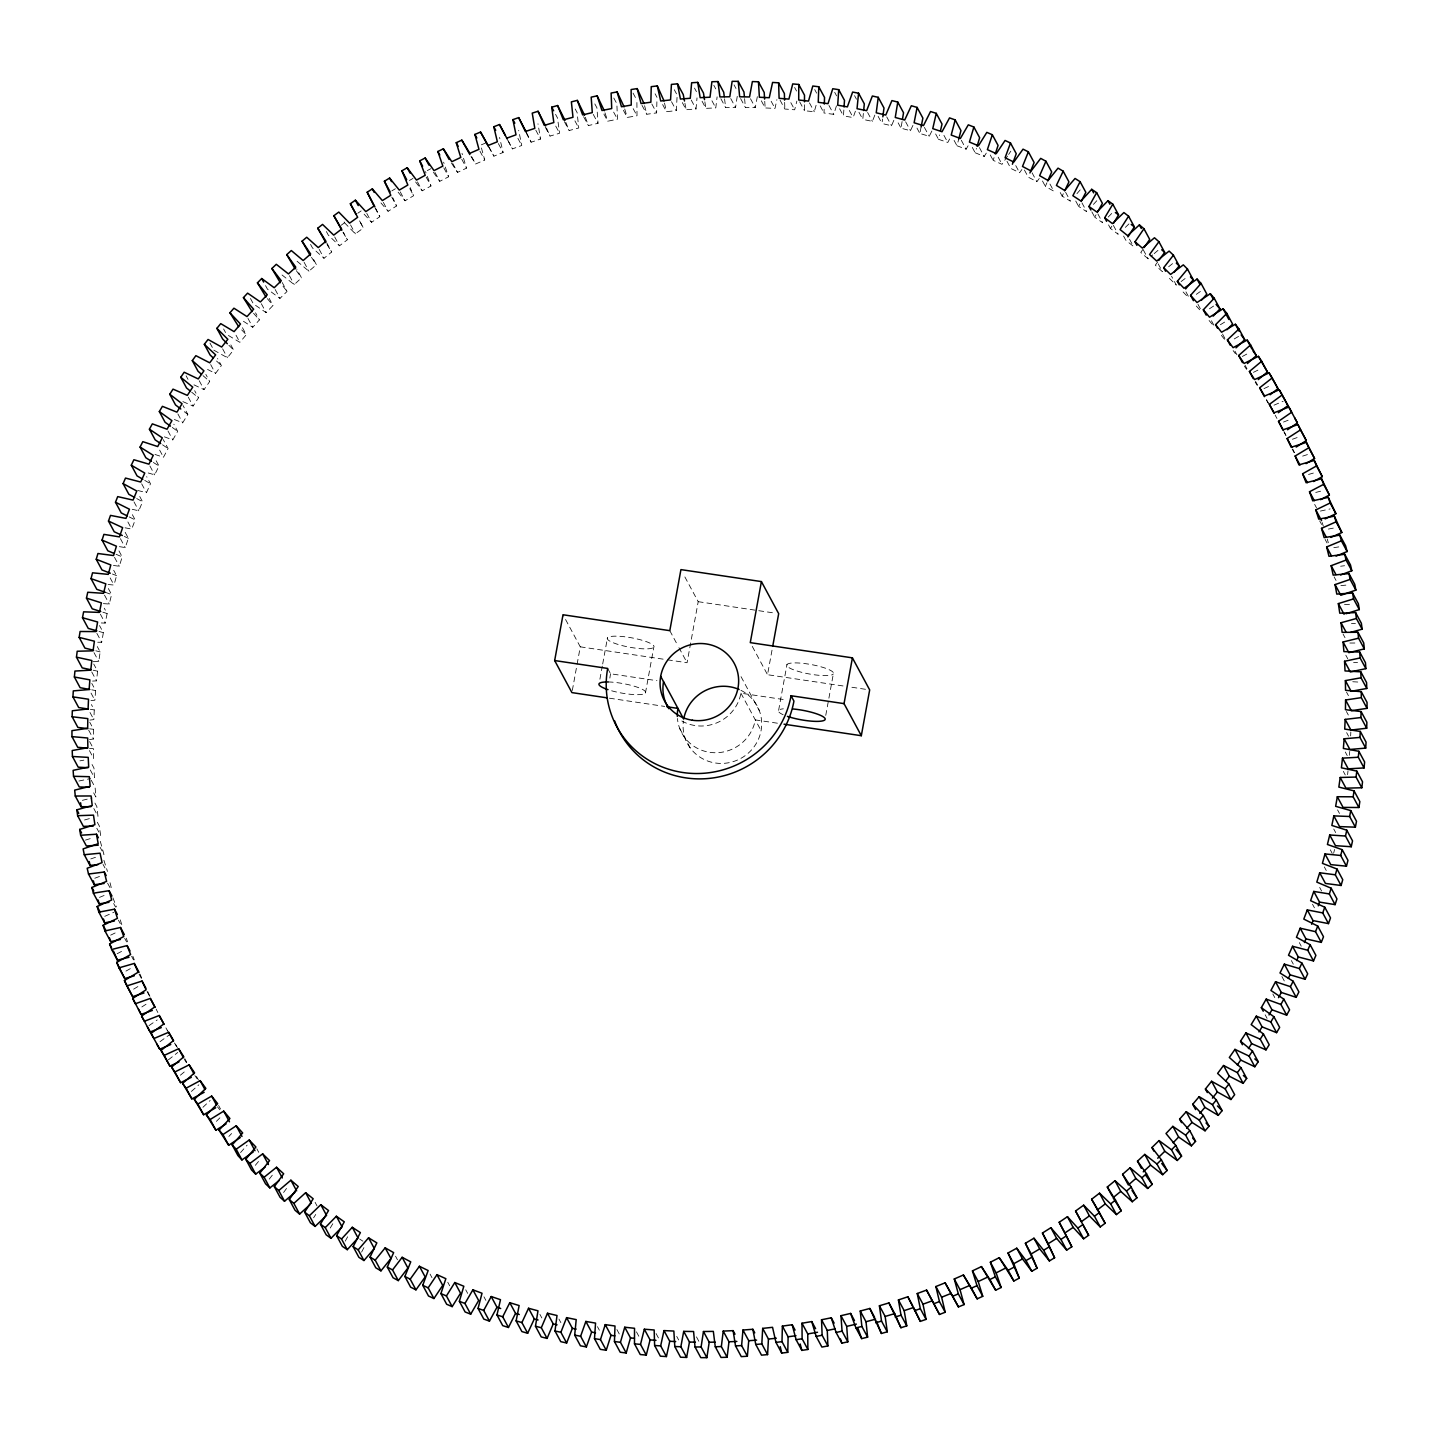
<?xml version="1.0" encoding="UTF-8"?>
<svg xmlns="http://www.w3.org/2000/svg" width="1439" height="1439" viewBox="0 0 1439 1439"><rect width="100%" height="100%" fill="white"/><g stroke="black" fill="none" stroke-linecap="round" stroke-linejoin="round"><path stroke-width="0.75" stroke-dasharray="5 3.75" d="M816.093 105.317L814.258 111.774L804.473 110.713L804.491 104.04M89.488 739.592L93.427 738.998L93.553 729.303L89.722 722.18M642.01 105.353L646.813 114.257L656.634 112.89L656.886 101.791M836.473 105.82L833.757 114.365L824.007 112.997L824.241 106.342M89.902 720.076L93.841 719.608L94.272 709.913L91.394 704.57M1350.645 735.887L1350.825 732.019M662.624 104.561L666.455 111.684L676.312 110.623L677.175 95.082L674.297 89.74M855.396 111.217L853.147 117.566L843.452 115.893L843.902 109.238M90.927 700.559L94.866 700.217L95.622 690.54L91.79 683.417M1349.44 755.277L1349.728 751.41M682.32 102.601L686.169 109.724L696.026 108.968L697.016 97.888M874.84 115.084L872.394 121.362L862.788 119.383L863.436 112.746M92.564 681.079L96.521 680.863L97.582 671.186L93.751 664.063M1347.588 774.632L1348.019 770.764M702.07 101.234L705.901 108.357L715.777 107.907L717.108 96.845M893.835 120.318L891.514 125.751L881.981 123.484L882.557 119.059M92.851 661.688L98.787 661.526L100.154 651.903L97.276 646.561M720.867 98.715L725.67 107.619L735.545 107.475L737.559 94.237M912.938 125.373L910.455 130.733L901.012 128.179L902.091 121.56M97.726 642.244L101.683 642.28L103.356 632.674L99.525 625.551M572.326 690.432L576.697 666.455M577.093 664.26L580.277 646.831L563.009 614.759M599.901 679.226L602.293 666.149M602.689 663.973L607.474 637.801M645.445 693.04L653.792 647.244A23.761 4.803 10.3 0 0 621.846 636.47A23.761 4.803 10.3 0 0 616.252 643.863A23.761 4.803 10.3 0 0 653.792 647.244M667.444 659.799L687.069 662.731L698.203 601.682L683.975 575.276M843.02 685.953L767.527 674.711L772.311 648.539M778.625 710.326L786.989 664.53M825.752 715.399L833.325 673.974A23.761 4.803 10.3 0 0 801.361 663.199A23.761 4.803 10.3 0 0 795.767 670.592A23.761 4.803 10.3 0 0 833.325 673.974M740.617 98.572L745.42 107.475L755.295 107.637L757.328 96.665M931.878 131.021L929.216 136.309L919.863 133.449L921.158 126.866M101.234 622.961L105.173 623.105L107.152 613.554L104.274 608.193M761.321 100.82L765.152 107.943L775.009 108.411L776.898 99.669M949.65 138.989L947.779 142.461L938.516 139.313L939.523 134.942M103.374 603.625L109.292 604.02L111.576 594.523L107.727 587.4M1333.647 853.255L1334.547 849.46M780.046 100.118L784.831 109.022L794.67 109.796L796.846 101.108M968.087 145.771L966.109 149.188L956.971 145.753L958.68 139.259M108.105 584.486L114.005 585.061L116.577 575.636L113.699 570.294M986.291 153.11L984.204 156.473L975.174 152.75L976.451 148.451M113.447 565.473L119.311 566.247L122.189 556.893L118.358 549.77M1007.534 156.096L1002.03 164.334L993.144 160.323L994.565 156.078M119.383 546.64L125.229 547.575L128.395 538.312L124.563 531.189M125.103 527.807L131.722 529.084L135.194 519.911L131.345 512.788M132.226 509.298L138.81 510.791L142.551 501.725L138.72 494.602M1049.966 184.048L1053.816 191.171L1045.362 186.368L1046.944 182.753M137.766 490.447L146.454 492.714L150.501 483.756L146.67 476.633M1065.633 192.286L1070.436 201.19L1062.162 196.118L1063.853 192.556M148.235 472.963L154.675 474.852L159.01 466.02L155.16 458.897M361.621 1252.074L364.337 1246.804M1081.93 202.809L1086.715 211.713L1078.62 206.389L1080.419 202.881M154.962 454.454L163.47 457.242L168.075 448.536L163.273 439.632M345.234 1241.155L348.112 1235.975M1097.849 213.853L1102.634 222.757L1094.719 217.163L1096.644 213.727M164.406 436.844L172.806 439.902L177.681 431.34L173.849 424.217M330.233 1228.025L333.272 1222.934M1113.39 225.383L1118.193 234.287L1110.458 228.459L1112.491 225.06M174.389 419.522L182.681 422.832L187.825 414.414L183.023 405.51M313.612 1217.79L315.735 1214.462M182.879 401.607L193.096 406.068L198.492 397.812L194.661 390.688M1008.631 154.459L1010.826 151.167M1143.016 249.217L1140.785 252.491L1148.106 258.786L1152.657 254.919M193.959 384.843L204.032 389.627L209.68 381.515L205.849 374.392M1007.012 161.33L1010.844 168.453L1019.585 172.734L1021.888 169.514M283.591 1192.481L287.098 1187.679M1157.658 262.006L1155.319 265.208L1162.442 271.737L1157.64 262.833M207.558 369.427L215.472 373.51L221.39 365.578L217.541 358.455M1024.424 170.018L1028.255 177.141L1036.853 181.692L1039.246 178.526M269.237 1179.135L274.094 1172.875M213.817 350.163L227.416 357.735L233.586 349.983L229.736 342.86M255.315 1165.338L259.11 1160.751M228.405 335.467L239.863 342.32L246.249 334.747L242.418 327.624M1076.93 193.671L1080.815 189.157M240.547 1152.585L247.112 1145.138M243.425 321.275L252.76 327.283L259.398 319.908L255.566 312.785M1093.442 204.392L1097.471 200.003M228.873 1136.45L231.589 1133.536M250.476 298.485L253.354 303.827L266.143 312.641L272.996 305.482L269.165 298.359M1108.192 217.055L1113.75 211.371M216.372 1121.377L220.581 1117.15M265.549 285.642L267.474 289.203L279.957 298.413L287.045 291.451L282.242 282.548M1125.352 227.38L1129.651 223.243M202.935 1107.293L210.166 1100.457M282.044 274.993L294.222 284.598L301.506 277.853L296.722 268.949M191.405 1091.428L198.852 1084.808M297.064 261.232L308.917 271.216L316.4 264.704L312.569 257.563M1154.168 253.624L1160.23 248.461M180.397 1075.185L186.512 1070.076M310.572 244.378L312.479 247.94L323.991 258.283L331.69 251.987L326.905 243.083M1168.648 266.755L1173.325 263.013M168.363 1059.841L177.77 1052.467M326.401 231.553L328.308 235.115L339.478 245.817L347.375 239.755L343.525 232.632M1181.113 281.54L1187.481 276.756M341.259 225.204L344.533 222.757L342.626 219.196M160.017 1041.692L169.64 1034.605M344.533 222.757L355.343 233.82L363.419 228.01L359.246 220.239M1196.295 294.365L1201.187 290.912M357.789 213.242L361.135 210.903M149.008 1025.611L157.211 1019.945M364.121 214.159L371.568 222.308L379.806 216.731L375.903 208.835M1209.426 308.809L1214.408 305.518M141.831 1006.958L148.541 1002.623M380.957 202.917L388.134 211.281L396.552 205.975L392.901 197.952M1220.38 324.728L1225.47 321.581M391.894 190.865L395.365 188.743M133.611 989.169L138.72 986.075M398.135 192.178L405.043 200.776L413.605 195.722L410.205 187.574M1234.23 338.938L1239.411 335.935M409.431 180.469L412.975 178.436M125.948 971.109L131.165 968.159M415.637 181.962L422.257 190.793L430.981 185.991L425.494 171.565M1242.361 356.458L1249.394 352.681M427.293 170.593L430.891 168.687M117.135 953.733L124.204 950.028M433.427 172.302L439.758 181.314L448.626 176.781L443.608 162.175M1253.441 372.359L1260.582 368.798M110.641 935.152L117.818 931.663M451.522 163.165L457.548 172.392L466.542 168.129L462.009 153.361M1263.982 388.602L1271.231 385.256M104.741 916.355L113.843 912.272M471.021 156.473L475.607 164.01L484.727 160.017L480.662 145.105L486.31 142.749M1274.001 405.168L1283.174 401.265M99.471 897.396L106.846 894.339M488.469 146.58L493.901 156.167L503.128 152.462L499.549 137.425M1283.48 422.059L1290.909 419.163M94.794 878.24L100.388 876.135M507.625 139.997L512.428 148.901L521.763 145.483L518.67 130.319M1292.402 439.255L1299.903 436.575M90.765 858.939L96.413 856.996M526.35 133.287L531.153 142.209L540.578 139.061L537.988 123.808M1302.655 456.109L1308.339 454.292M85.441 840.106L93.049 837.75M545.273 127.172L550.058 136.075L559.591 133.233L557.469 117.89L555.562 114.329M1308.537 474.456L1316.199 472.244M84.541 819.978L90.297 818.377M564.358 121.613L569.142 130.535L578.748 127.981L577.129 112.566L575.204 109.004M1315.75 492.444L1323.466 490.465M82.365 800.336L92.042 797.979M583.586 116.667L588.389 125.571L598.048 123.304L596.933 107.835L594.055 102.493M1320.426 511.079L1330.14 508.92M78.893 781.035L90.567 778.553M603.912 114.077L607.744 121.2L617.475 119.239L616.863 103.734L613.014 96.611M1328.395 529.066L1336.219 527.573M79.936 760.853L83.858 760.152M623.393 110.299L627.242 117.422L637.009 115.768L636.901 102.457M1333.827 547.683L1339.709 546.748M1340.626 566.229L1344.566 565.725M1340.896 585.619L1348.811 584.846M1344.512 604.65L1352.426 604.11M1351.455 623.645L1355.412 623.501M1349.872 643.035L1357.786 642.999M1353.595 662.408L1357.553 662.516M1352.768 681.744L1360.646 682.194M89.524 748.352L93.445 748.694L93.625 758.389L88.84 749.485M89.632 728.836L93.553 729.303M698.203 601.682L774.326 613.014M580.277 646.831L665.268 659.476M851.906 687.266L867.447 689.587M607.672 668.433L610.55 673.776L656.921 680.683M681.87 720.993A39.608 38.295 -28.3 0 0 740.923 693.202L785.1 699.768M609.47 698.203L664.674 706.423M777.402 723.205L755.313 719.914A39.608 38.295 -28.3 0 1 714.769 752.741A39.608 38.295 -28.3 0 1 677.445 718.475M90.387 709.319L94.272 709.913M91.754 689.821L95.622 690.54M93.193 670.232L97.582 671.186M95.801 650.806L100.154 651.903M99.039 631.451L103.356 632.674M102.889 612.187L107.152 613.554M105.245 592.292L111.576 594.523M112.422 574.017L116.577 575.636M116.037 554.267L122.189 556.893M124.348 536.441L128.395 538.312M129.222 516.925L135.194 519.911M136.687 498.542L142.551 501.725M144.745 480.392L150.501 483.756M153.361 462.477L159.01 466.02M359.66 1239.033L362.898 1241.173M162.553 444.813L168.075 448.536M172.284 427.437L177.681 431.34M184.318 411.716L187.825 414.414M191.657 392.181L198.492 397.812M203.043 375.669L209.68 381.515M216.552 361.027L221.39 365.578M1169.439 278.393L1176.329 285.138L1171.544 276.234M228.891 345.288L233.586 349.983M1183.11 291.991L1188.452 297.567M241.716 329.927L246.249 334.747M1196.331 306.039L1201.493 311.777M253.57 313.288L259.398 319.908M1209.084 320.501L1214.048 326.401M267.384 298.664L272.996 305.482M1221.369 335.359L1224.931 339.892M217.433 1106.771L219.825 1109.793M283.015 286.199L287.045 291.451M1233.151 350.594L1235.417 353.688M296.362 270.694L301.506 277.853M1244.411 366.19L1246.606 369.373M194.895 1075.545L197.071 1078.728M311.49 257.365L316.4 264.704M1255.186 382.162L1257.254 385.4M184.39 1059.428L186.458 1062.666M327.031 244.522L331.69 251.987M1266.392 400.114L1268.371 403.424M174.425 1042.951L176.385 1046.261M342.95 232.129L347.375 239.755M1275.116 415.08L1276.969 418.461M165.917 1027.86L167.787 1031.241L165.809 1027.482M1266.5 399.61L1268.425 403.172M1283.84 431.682L1285.764 435.244M1255.563 381.353L1257.488 384.933M1292.168 449.04L1294.075 452.601M1245.077 365.236L1246.983 368.798M1235.004 351.224L1236.928 354.785M1314.652 504.387L1316.559 507.949M1222.52 334.01L1225.398 339.352M1319.689 520.918L1321.614 524.48M1211.458 320.753L1214.336 326.095M1325.103 539.409L1327.028 542.971M1197.967 304.313L1201.817 311.436M1185.952 291.847L1188.83 297.189M1334.133 576.895L1336.058 580.475M1143.303 249.882L1148.106 258.786M1343.091 634.131L1345.015 637.693M1129.507 239.18L1133.356 246.303L1125.82 240.241L1122.942 234.899M1345.807 655.177L1347.731 658.738M1108.552 224.898L1110.458 228.459M1091.841 211.821L1094.719 217.163M1346.508 692.087L1348.433 695.649M1075.742 201.046L1078.62 206.389M1346.4 711.478L1348.325 715.039M1060.237 192.556L1062.162 196.118M1346.634 732.649L1348.559 736.21M1042.484 181.008L1045.362 186.368M1345.303 752.021L1347.21 755.583M1032.051 172.77L1036.853 181.692M1343.342 771.376L1345.249 774.937M1015.754 165.611L1019.585 172.734M998.198 157.193L1002.03 164.334M990.266 154.98L993.144 160.323M1337.568 809.887L1339.475 813.449M979.401 147.569L984.204 156.473M972.296 147.408L975.174 152.75M1333.755 829.026L1335.68 832.587M961.306 140.267L966.109 149.188M954.093 140.41L956.971 145.753M1330.302 849.819L1332.226 853.381M943.93 135.338L947.779 142.461M935.638 133.971L938.516 139.313M1324.33 866.926L1326.254 870.487M924.414 127.405L929.216 136.309M916.985 128.107L919.863 133.449M1319.689 887.449L1321.596 891.011M905.653 121.829L910.455 130.733M898.134 122.837L901.012 128.179M1312.512 904.25L1314.437 907.811M886.712 116.847L891.514 125.751M878.132 116.361L881.981 123.484M867.609 112.458L872.394 121.362M854.55 95.64L856.475 99.201M858.957 112.26L862.788 119.383M1299.327 942.617L1301.234 946.178M849.298 110.443L853.147 117.566M834.692 92.294L836.599 95.855M839.621 108.77L843.452 115.893M1291.377 960.586L1293.301 964.148M828.954 105.461L833.757 114.365M814.708 89.578L816.633 93.139M820.176 105.874L824.007 112.997M1281.915 976.541L1284.793 981.884M809.455 102.871L814.258 111.774M794.634 87.473L796.558 91.035M799.67 101.809L804.473 110.713M1272.849 994.025L1274.774 997.587M790.82 102.655L794.67 109.796M1265.151 1014.783L1267.075 1018.362M771.16 101.288L775.009 108.411M750.492 98.733L755.295 107.637M734.052 84.901L735.977 88.481M730.742 98.554L735.545 107.475M713.816 85.297L715.723 88.858M711.945 100.784L715.777 107.907M694.515 88.103L696.44 91.664M691.242 100.064L696.026 108.968M671.509 101.719L676.312 110.623M655.087 93.787L656.993 97.348M651.831 103.986L656.634 112.89M633.052 93.103L636.883 100.226M633.178 108.645L637.009 115.768M613.644 112.116L617.475 119.239M593.264 114.401L598.048 123.304M574.916 120.858L578.748 127.981M555.742 126.11L559.591 133.233M535.794 130.158L540.578 139.061M517.914 138.36L521.763 145.483M498.344 143.558L503.128 152.462M489.098 147.264L493.901 156.167M752.291 646.417L767.527 674.711M479.924 151.113L484.727 160.017M471.776 156.887L475.607 164.01M741.049 676.672L759.36 710.758M461.757 159.225L466.542 168.129M740.923 693.202L761.069 730.598M452.763 163.488L457.548 172.392M443.824 167.877L448.626 176.781M434.974 172.41L439.758 181.314M426.178 177.087L430.981 185.991M669.801 630.66L677.913 645.751M678.938 647.64L687.069 662.731M417.454 181.872L422.257 190.793M409.773 188.599L413.605 195.722M400.24 191.873L405.043 200.776M679.64 728.242L690.09 747.758M391.75 197.071L396.552 205.975M383.35 202.377L388.134 211.281M375.021 207.828L379.806 216.731M366.783 213.404L371.568 222.308M359.57 220.869L363.419 228.01M350.558 224.916L355.343 233.82M334.693 236.913L339.478 245.817M319.206 249.379L323.991 258.283M304.115 262.312L308.917 271.216M289.437 275.694L294.222 284.598M275.173 289.509L279.957 298.413M261.34 303.737L266.143 312.641M247.976 318.379L252.76 327.283M236.014 335.197L239.863 342.32M223.621 328.973L225.545 332.553M222.631 348.832L227.416 357.735M209.968 343.04L212.846 348.382M210.688 364.589L215.472 373.51M199.23 380.723L204.032 389.627M186.099 375.795L188.023 379.356M696.458 1336.867L699.336 1342.209M188.293 397.164L193.096 406.068M676.726 1336.399L678.65 1339.961M177.896 413.928L182.681 422.832M656.076 1333.539L658.954 1338.882M168.003 430.998L172.806 439.902M636.452 1331.848L639.33 1337.191M159.639 450.119L163.47 457.242M616.899 1329.564L619.777 1334.906M149.89 465.948L154.675 474.852M597.455 1326.668L599.379 1330.23M141.67 483.81L146.454 492.714M134.007 501.887L138.81 510.791M558.944 1319.077L560.868 1322.639M127.891 521.961L131.722 529.084M539.913 1314.383L541.837 1317.962M120.426 538.672L125.229 547.575M114.526 557.343L119.311 566.247M110.155 577.938L114.005 585.061M483.954 1296.809L485.878 1300.388M104.489 595.116L109.292 604.02M465.732 1289.812L467.657 1293.373M100.388 614.183L105.173 623.105M447.763 1282.239L449.688 1285.8M96.881 633.376L101.683 642.28M430.081 1274.109L431.988 1277.67M94.003 652.622L98.787 661.526M91.736 671.941L96.521 680.863M395.545 1256.211L397.47 1259.773M91.035 693.094L94.866 700.217M90.009 712.485L93.841 719.608M88.624 730.095L93.427 738.998M89.614 741.571L93.445 748.694M92.042 764.505L93.967 768.066L94.452 777.726L89.668 768.822M91.269 780.262L95.1 787.385L95.909 797.026L92.078 789.903M315.105 1202.32L317.012 1205.9M94.938 803.088L96.863 806.649L97.978 816.255L93.175 807.351M97.312 822.263L99.237 825.824L100.658 835.393L96.809 828.27M100.298 841.347L103.95 854.406L100.118 847.283M103.914 860.306L107.457 871.422M256.844 1148.79L258.768 1152.351M103.05 864.407L104.975 867.969M107.565 883.15L110.443 888.493M112.926 897.81L116.433 906.93M113.645 903.512L115.57 907.074M218.602 1105.44L220.509 1109.001M118.394 920.133L120.318 923.694M124.689 938.336L126.614 941.897M131.579 956.323L133.503 959.885M196.495 1076.372L198.42 1079.934M139.043 974.059L141.921 979.401M184.786 1058.618L186.692 1062.18M175.504 1044.102L177.411 1047.664M147.084 991.561L149.962 996.903M508.327 141.094L512.428 148.901M1284.272 432.006L1286.016 435.441M156.114 1009.099L157.858 1012.534M526.35 132.28L531.153 142.209M1292.87 449.22L1294.506 452.709M147.803 991.741L150.25 996.975M546.496 128.017L550.058 136.075M140.051 974.131L141.562 977.675M565.833 122.351L569.142 130.535M132.874 956.269L134.277 959.849M585.331 117.296L588.389 125.571M126.272 938.174L127.567 941.808M604.974 112.818L607.744 121.2M1322.153 522.483L1323.322 526.152M120.264 919.863L122.027 925.385M624.724 108.968L627.242 117.422M1327.28 539.049L1328.323 542.755M644.582 105.713L646.813 114.257M110.03 882.701L111.9 890.183M664.512 103.068L666.455 111.684M684.91 103.212L686.169 109.724M704.858 101.809L705.901 108.357M724.554 98.841L725.67 107.619M744.593 98.661L745.42 107.475M764.739 101.306L765.152 107.943M784.651 102.367L784.831 109.022M608.175 681.96A23.761 4.803 10.3 0 1 639.636 688.076A23.761 4.803 10.3 0 1 639.402 694.623A23.761 4.803 10.3 0 1 607.906 689.641M783.14 714.715A23.761 4.803 10.3 0 1 783.356 708.815M740.941 690.324A39.608 38.295 -28.3 0 1 759.037 737.775A39.608 38.295 -28.3 0 1 712.737 762.508A39.608 38.295 -28.3 0 1 683.381 721.083M609.866 678.075A93.859 90.747 -28.3 0 1 610.55 673.776"/><path stroke-width="1.5" d="M735.005 1334.205L733.099 1330.643L723.223 1331.093L728.979 1341.778L727.109 1357.265L721.029 1357.445L715.273 1346.76L713.33 1331.381L703.455 1331.525L709.211 1342.227L706.855 1357.661L700.793 1357.643L695.037 1346.958L693.58 1331.525L683.705 1331.363L689.461 1342.047L686.619 1357.427L680.557 1357.229L674.801 1346.544L673.848 1331.057L663.991 1330.589L669.747 1341.274L666.419 1356.563L660.375 1356.186L654.619 1345.501L654.169 1329.978L644.33 1329.204L650.086 1339.907L646.273 1355.088L640.247 1354.531L634.491 1343.828L634.527 1328.287L624.742 1327.226L620.443 1342.299L626.199 1352.984L620.209 1352.228L614.453 1341.544L614.993 1326.003L605.243 1324.635L600.477 1339.583L606.233 1350.268L600.261 1349.332L594.505 1338.648L595.548 1323.107L585.853 1321.434L580.619 1336.237L586.375 1346.922L580.439 1345.807L574.683 1335.122L576.212 1319.617L566.606 1317.638L560.886 1332.28L566.642 1342.983L572.362 1328.323L566.606 1317.638M506.672 138.216L516.007 134.798L512.914 119.635L518.688 117.62L525.397 131.507L534.822 128.377L532.232 113.123L538.06 111.271L544.302 125.391L553.835 122.549L551.713 107.188L557.595 105.533L563.386 119.833L572.992 117.279L571.373 101.863L577.309 100.388L582.633 114.886L592.292 112.62L591.177 97.15L597.149 95.855L601.988 110.515L611.719 108.555L611.107 93.049L617.097 91.934L621.486 106.738L631.253 105.083L631.127 89.542L637.153 88.606L641.057 103.572L650.878 102.205L651.237 86.664L657.299 85.926L660.699 101L670.556 99.939L671.419 84.397L677.481 83.84L680.413 99.039L690.27 98.284L691.637 82.76L697.717 82.383L700.145 97.672L710.021 97.222L711.891 81.735L717.971 81.555L719.914 96.935L729.789 96.773L732.145 81.339L738.207 81.357L739.664 96.791L749.539 96.953L752.381 81.573L758.443 81.771L759.396 97.258L769.253 97.726L772.581 82.437L778.625 82.814L779.093 98.338L788.914 99.093L792.727 83.912L798.753 84.469L798.717 100.011L808.502 101.09L812.801 86.016L818.791 86.772L824.547 97.456L824.313 104.112M804.491 101.827L804.509 95.172L798.753 84.469M1345.573 700.002L1351.329 710.686L1367.05 708.348L1361.294 697.645L1345.573 700.002L1345.447 709.697L1361.114 711.568L1366.87 722.252L1366.69 728.224L1350.915 730.077L1345.159 719.392L1360.934 717.539L1366.69 728.224M733.099 1330.643L735.527 1345.933L741.283 1356.617L747.363 1356.24L741.607 1345.555L742.974 1330.032L752.831 1329.276L755.763 1344.476L761.519 1355.16L767.581 1354.603L761.825 1343.918L762.688 1328.377L772.545 1327.316L775.963 1342.389L781.701 1353.074L787.763 1352.336L782.007 1341.652L782.366 1326.11L792.187 1324.743L795.065 1330.086M787.763 1352.336L788.122 1336.795L782.366 1326.11M87.671 728.602L77.886 727.432L72.13 716.748L72.31 710.776L88.085 708.923L88.516 699.228L72.939 696.872L73.299 690.9L89.11 689.533L89.866 679.856L74.378 677.014L74.936 671.06L90.765 670.16L91.826 660.501L76.465 657.173L77.202 651.237L93.049 650.842L94.398 641.2L79.163 637.405L80.098 631.487L95.927 631.595L97.6 621.99L82.491 617.727L83.624 611.827L99.417 612.402L101.396 602.851L86.466 598.12L87.761 592.256L103.536 593.336L105.82 583.838L91.035 578.64L92.546 572.812L108.249 574.377L110.821 564.951L96.251 559.285L97.924 553.511L113.555 555.562L116.433 546.208L102.061 540.093L103.914 534.373L119.473 536.891L122.639 527.627L108.483 521.062L110.515 515.396L125.966 518.4L129.438 509.226L115.498 502.229L117.71 496.617L133.054 500.106L136.795 491.041L123.106 483.612L125.499 478.072L140.698 482.029L144.745 473.071L131.309 465.211L133.881 459.743L148.936 464.167L153.254 455.336L140.087 447.061L142.821 441.665L157.714 446.558L162.319 437.852L149.422 429.182L152.336 423.857L167.05 429.218L171.925 420.638L159.333 411.572L162.409 406.338L176.925 412.148L182.069 403.729L169.784 394.25L173.022 389.124L187.34 395.383L192.736 387.127L180.774 377.27L184.174 372.233L198.276 378.943L203.942 370.83L192.304 360.613L195.866 355.667L209.716 362.808L215.634 354.875L204.338 344.299L208.061 339.478L221.66 347.051L227.83 339.298L216.893 328.344L220.743 323.631L234.107 331.636L240.493 324.063L229.934 312.785L233.927 308.198L247.004 316.598L253.642 309.223L243.443 297.621L247.598 293.142L260.387 301.956L267.24 294.797L257.437 282.853L261.718 278.518L274.201 287.728L281.289 280.767L271.881 268.517L276.288 264.308L288.466 273.914L295.768 267.168L286.757 254.631L291.308 250.548L303.161 260.531L310.644 254.001L302.064 241.194L306.723 237.255L318.253 247.598L325.933 241.302L317.767 228.225L322.552 224.412L333.722 235.133L341.619 229.071L333.866 215.724L338.777 212.073L349.587 223.135L357.663 217.307L350.361 203.726L355.379 200.219L365.812 211.623L374.068 206.047L367.197 192.232L372.323 188.869L382.378 200.597L390.796 195.272L384.393 181.242L389.609 178.058L399.287 190.092L407.849 185.019L401.913 170.791L407.219 167.751L416.501 180.091L425.225 175.288L419.738 160.862L425.153 158.002L434.02 170.629L442.87 166.097L437.852 151.491L443.356 148.793L451.792 161.708L460.786 157.445L456.253 142.677L461.829 140.141L469.851 153.307L478.971 149.332L474.906 134.421L480.554 132.064L488.145 145.483L497.372 141.777L493.793 126.74L499.513 124.545L505.269 135.23M1360.934 717.539L1361.114 711.568M818.791 86.772L818.251 102.313L828.001 103.68L832.767 88.732L838.739 89.668L844.495 100.352L844.045 107.008M1345.159 719.392L1344.728 729.087L1360.305 731.444L1366.061 742.128L1365.701 748.1L1349.89 749.467L1344.134 738.783L1359.945 737.416L1365.701 748.1M767.581 1354.603L768.444 1339.061L762.688 1328.377M1359.945 737.416L1360.305 731.444M838.739 89.668L837.696 105.209L847.391 106.882L852.625 92.078L858.561 93.193L864.317 103.878L863.67 110.533M1344.134 738.783L1343.378 748.46L1358.866 751.302L1364.622 761.986L1364.064 767.94L1348.235 768.84L1342.479 758.137L1358.308 757.256L1364.064 767.94M747.363 1356.24L748.73 1340.716L742.974 1330.032M1358.308 757.256L1358.866 751.302M858.561 93.193L857.032 108.698L866.638 110.677L872.358 96.017L878.24 97.33L883.996 108.015L882.844 116.847M1342.479 758.137L1341.418 767.814L1356.797 771.124L1362.535 781.827L1361.798 787.763L1345.951 788.158L1340.213 777.474L1356.042 777.06L1361.798 787.763M727.109 1357.265L721.353 1346.562L723.223 1331.093M1356.042 777.06L1356.797 771.124M566.642 1342.983L560.76 1341.67L555.004 1330.985L557.019 1315.516L547.486 1313.249L541.316 1327.729L547.072 1338.414L553.242 1323.934L547.486 1313.249M878.24 97.33L876.225 112.8L885.758 115.066L891.928 100.586L897.774 102.079L903.53 112.764L902.451 119.365M1340.213 777.474L1338.846 787.097L1354.081 790.892L1359.837 801.595L1358.902 807.513L1343.073 807.405L1337.317 796.72L1353.146 796.81L1358.902 807.513M706.855 1357.661L701.099 1346.958L703.455 1331.525M1353.146 796.81L1354.081 790.892M547.072 1338.414L541.226 1336.921L535.47 1326.236L537.988 1310.821L528.545 1308.267L521.907 1322.567L527.663 1333.251L534.301 1318.951L528.545 1308.267M897.774 102.079L895.256 117.476L904.699 120.049L911.337 105.749L917.111 107.421L922.867 118.106L921.158 126.866M1337.317 796.72L1335.644 806.326L1350.753 810.589L1356.509 821.273L1355.376 827.173L1339.583 826.598L1333.827 815.895L1349.62 816.489L1355.376 827.173M607.258 697.879L571.931 692.609L554.663 660.555L563.009 614.759L669.801 630.66L680.935 569.61L761.411 581.59L778.679 613.662L772.707 646.363M761.411 581.59L750.277 642.639L852.41 657.857L869.678 689.911L861.313 735.707L784.021 724.195M861.313 735.707L844.045 703.635L852.41 657.857M686.619 1357.427L680.863 1346.742L683.705 1331.363M1349.62 816.489L1350.753 810.589M527.663 1333.251L521.889 1331.579L516.133 1320.894L519.137 1305.551L509.784 1302.691L502.715 1316.793L508.453 1327.477L515.54 1313.375L509.784 1302.691M917.111 107.421L914.107 122.765L923.46 125.625L930.547 111.523L936.267 113.357L942.023 124.06L940.512 130.589M1333.827 815.895L1331.848 825.446L1346.778 830.195L1352.534 840.88L1351.239 846.744L1335.464 845.664L1329.708 834.98L1345.483 836.041L1351.239 846.744M666.419 1356.563L660.663 1345.879L663.991 1330.589M1345.483 836.041L1346.778 830.195M508.453 1327.477L502.733 1325.643L496.977 1314.94L500.484 1299.687L491.221 1296.539L483.702 1310.425L489.458 1321.11L496.977 1307.242L491.221 1296.539M936.267 113.357L932.76 128.629L942.023 131.758L949.542 117.89L955.19 119.905L960.946 130.589L958.68 139.259M1329.708 834.98L1327.424 844.477L1342.209 849.676L1347.965 860.36L1346.454 866.188L1330.751 864.623L1324.995 853.939L1340.698 855.486L1346.454 866.188M646.273 1355.088L640.517 1344.404L644.33 1329.204M1340.698 855.486L1342.209 849.676M489.458 1321.11L483.81 1319.095L478.054 1308.411L482.029 1293.247L472.891 1289.812L464.941 1303.482L470.697 1314.167L478.647 1300.514L472.891 1289.812M955.19 119.905L951.215 135.05L960.353 138.486L968.303 124.833L973.879 127.028L979.635 137.712L977.099 146.31M1324.995 853.939L1322.423 863.364L1337.011 869.03L1342.749 879.715L1341.076 885.489L1325.445 883.438L1319.689 872.754L1335.32 874.804L1341.076 885.489M626.199 1352.984L630.498 1337.91L624.742 1327.226M1335.32 874.804L1337.011 869.03M470.697 1314.167L465.121 1311.972L459.365 1301.288L463.826 1286.25L454.796 1282.527L446.432 1295.945L452.17 1306.63L460.552 1293.211L454.796 1282.527M973.879 127.028L969.418 142.065L978.448 145.789L986.83 132.37L992.334 134.744L998.072 145.429L995.266 153.937M1319.689 872.754L1316.811 882.107L1331.183 888.223L1336.939 898.907L1335.086 904.627L1319.527 902.109L1313.771 891.425L1329.33 893.943L1335.086 904.627M606.233 1350.268L610.999 1335.32L605.243 1324.635M1329.33 893.943L1331.183 888.223M452.17 1306.63L446.666 1304.256L440.928 1293.571L445.856 1278.677L436.97 1274.666L428.174 1287.833L433.93 1298.536L442.726 1285.369L436.97 1274.666M992.334 134.744L987.388 149.638L996.274 153.631L1005.07 140.464L1010.502 143.019L1016.258 153.703L1012.39 164.244M1313.771 891.425L1310.605 900.688L1324.779 907.236L1330.517 917.938L1328.485 923.604L1313.034 920.6L1307.278 909.916L1322.729 912.92L1328.485 923.604M1318.268 905.815L1319.527 902.109M586.375 1346.922L591.609 1332.118L585.853 1321.434M1322.729 912.92L1324.779 907.236M433.93 1298.536L428.498 1295.981L422.742 1285.297L428.156 1270.547L419.415 1266.266L410.205 1279.163L415.961 1289.848L425.171 1276.951L419.415 1266.266M1010.502 143.019L1005.088 157.768L1013.829 162.049L1023.039 149.152L1028.381 151.85L1034.119 162.535L1029.928 172.968M1307.278 909.916L1303.806 919.089L1317.746 926.068L1323.502 936.771L1321.29 942.383L1305.946 938.894L1300.19 928.209L1296.449 937.275L1310.138 944.704L1315.894 955.388L1313.501 960.928L1298.302 956.971L1292.546 946.286L1288.499 955.244L1301.935 963.105L1307.691 973.789L1305.119 979.257L1290.064 974.833L1284.325 964.148L1279.991 972.98L1293.157 981.254L1298.913 991.939L1296.179 997.335L1281.286 992.442L1275.53 981.758L1270.925 990.464L1283.822 999.134L1289.578 1009.818L1286.664 1015.143L1271.95 1009.782L1266.194 999.098L1261.319 1007.66L1263.244 1011.221M1311.649 924.27L1313.034 920.6M1321.29 942.383L1315.534 931.681L1317.746 926.068M415.961 1289.848L410.619 1287.15L404.881 1276.465L410.745 1261.859L402.147 1257.308L392.541 1269.935L398.297 1280.62L407.903 1268.011L402.147 1257.308M1028.381 151.85L1022.499 166.456L1031.097 170.989L1040.703 158.38L1045.937 161.258L1051.693 171.943L1047.736 180.954M1304.454 942.527L1305.946 938.894M1313.501 960.928L1307.745 950.244L1310.138 944.704M398.297 1280.62L393.063 1277.742L387.307 1267.057L393.638 1252.632L385.184 1247.829L375.201 1260.15L380.957 1270.853L390.94 1258.513L385.184 1247.829M1045.937 161.258L1039.624 175.666L1048.06 180.487L1058.043 168.147L1063.187 171.187L1068.943 181.89L1064.698 190.775M1296.683 960.568L1298.302 956.971M1305.119 979.257L1299.363 968.573L1301.935 963.105M380.957 1270.853L375.813 1267.813L370.057 1257.11L376.838 1242.882L368.564 1237.81L358.185 1249.843L363.941 1260.528L374.32 1248.512L368.564 1237.81M1063.187 171.187L1056.406 185.415L1064.68 190.488L1075.059 178.472L1080.095 181.674L1085.851 192.358L1081.337 201.118M1288.337 978.376L1290.064 974.833M1296.179 997.335L1290.423 986.65L1293.157 981.254M363.941 1260.528L358.905 1257.326L353.149 1246.642L360.38 1232.611L352.285 1227.287L341.529 1238.997L347.285 1249.682L358.041 1237.972L352.285 1227.287M1080.095 181.674L1072.864 195.704L1080.959 201.028L1091.715 189.318L1096.644 192.664L1102.4 203.367L1097.597 212.001M1278.534 997.659L1281.286 992.442M1286.664 1015.143L1280.908 1004.458L1283.822 999.134M347.285 1249.682L342.356 1246.336L336.6 1235.633L344.281 1221.837L336.366 1216.243L325.25 1227.629L331.006 1238.313L342.104 1226.927L336.366 1216.243M1090.888 210.04L1088.963 206.479L1096.644 192.664M1269.018 1014.927L1271.95 1009.782M1273.911 1016.743L1279.667 1027.428L1276.591 1032.662L1270.835 1021.978L1273.911 1016.743L1261.319 1007.66M331.006 1238.313L326.185 1234.806L320.429 1224.121L328.542 1210.541L320.807 1204.713L309.349 1215.757L315.105 1226.442L326.563 1215.397L320.807 1204.713M1106.627 221.336L1104.702 217.775L1112.815 204.194L1107.994 200.687L1096.896 212.073L1088.963 206.479M1113.498 223.369L1118.571 214.879L1112.815 204.194M1270.835 1021.978L1256.319 1016.168L1251.175 1024.586L1263.46 1034.047L1269.216 1044.75L1265.978 1049.876L1251.66 1043.617L1245.904 1032.932L1240.508 1041.188L1242.415 1044.75M1258.981 1031.907L1262.075 1026.852L1256.319 1016.168M1265.978 1049.876L1260.222 1039.192L1263.46 1034.047M315.105 1226.442L310.41 1222.79L304.654 1212.106L313.18 1198.759L305.644 1192.697L293.862 1203.4L299.6 1214.084L309.925 1204.731M1104.702 217.775L1112.437 223.603L1123.895 212.558L1128.59 216.21L1120.064 229.538L1127.6 235.618L1139.4 224.916L1143.951 228.729L1149.707 239.414L1144.131 247.58M1127.942 236.895L1134.346 226.894L1128.59 216.21M1248.422 1048.581L1251.66 1043.617M1252.47 1051.046L1258.226 1061.73L1254.826 1066.767L1249.07 1056.082L1252.47 1051.046L1240.508 1041.188M299.6 1214.084L295.049 1210.271L289.293 1199.586L298.215 1186.509L290.894 1180.214L278.77 1190.539L284.526 1201.241L295.139 1192.194M1136.936 245.367L1135.029 241.806L1143.951 228.729M1249.07 1056.082L1234.968 1049.373L1229.32 1057.485L1240.94 1067.702L1246.696 1078.387L1243.134 1083.333L1229.284 1076.192L1223.528 1065.49L1217.61 1073.422L1228.906 1084.017L1234.662 1094.701L1230.939 1099.522L1217.34 1091.949L1211.584 1081.265L1205.414 1089.017L1207.339 1092.579M1237.324 1064.932L1240.724 1060.057L1234.968 1049.373M1243.134 1083.333L1237.378 1072.631L1240.94 1067.702M284.526 1201.241L280.083 1197.284L274.327 1186.599L283.681 1173.792L276.558 1167.263L264.128 1177.228L269.884 1187.912L279.22 1180.448M1135.029 241.806L1142.35 248.102L1154.474 237.759L1158.917 241.716L1149.563 254.523L1156.686 261.053L1169.116 251.088L1173.433 255.171L1179.189 265.855L1174.314 272.115M1158.827 260.405L1164.673 252.401L1158.917 241.716M1225.74 1080.941L1229.284 1076.192M1230.939 1099.522L1225.183 1088.837L1228.906 1084.017M269.884 1187.912L265.567 1183.829L259.811 1173.145L269.561 1160.607L262.671 1153.862L249.936 1163.449L255.674 1174.134L265.244 1166.957M1165.608 271.252L1163.683 267.69L1173.433 255.171M1212.411 1098.155L1217.34 1091.949M1216.351 1099.972L1222.107 1110.656L1218.257 1115.369L1212.501 1104.666L1216.351 1099.972L1205.414 1089.017M255.674 1174.134L251.519 1169.925L245.763 1159.222L255.89 1147.009L249.217 1140.03L236.194 1149.221L232.165 1144.886L242.669 1132.961L236.23 1125.784L222.919 1134.58L219.034 1130.101L229.916 1118.499L223.711 1111.124L210.148 1119.524L206.407 1114.919L217.631 1103.641L211.677 1096.086L197.863 1104.055L194.283 1099.342L205.849 1088.406L200.147 1080.653L186.099 1088.208L182.663 1083.387L194.589 1072.81L189.139 1064.86L174.856 1071.983L171.583 1067.054L183.814 1056.838L178.634 1048.725L164.154 1055.417L161.042 1050.38L173.579 1040.541L168.669 1032.267L153.991 1038.508L151.041 1033.382L163.884 1023.92L159.243 1015.484L144.386 1021.276L141.598 1016.06L154.728 1006.994L150.358 998.414L135.338 1003.756L132.73 998.432L146.13 989.78L142.047 981.056L126.866 985.931L124.438 980.535L138.09 972.278L134.295 963.446L118.969 967.853L116.721 962.367L130.625 954.543L127.118 945.585L111.684 949.506L109.616 943.966L123.736 936.555L120.516 927.489L104.975 930.943L103.086 925.331L117.44 918.352L114.508 909.178L98.877 912.164L97.168 906.498L111.72 899.951L109.094 890.687L93.391 893.187L91.862 887.467L106.612 881.37L104.274 872.016L88.516 874.031L87.185 868.257L102.097 862.627L100.064 853.183L84.271 854.73L83.12 848.902L98.194 843.722L96.467 834.224L80.638 835.268L79.685 829.422L94.902 824.691L93.481 815.14L77.634 815.697L76.861 809.815L92.222 805.57L91.107 795.965L75.278 796.037L74.684 790.119L90.153 786.342L89.344 776.7L73.533 776.287L73.137 770.351L88.696 767.041L88.211 757.382L72.436 756.482L72.22 750.528L87.869 747.704L87.689 738.009L71.968 736.624L71.95 730.652L87.671 728.314L87.797 718.619L72.13 716.748M1179.278 284.868L1177.354 281.307L1187.481 269.075L1183.326 264.866L1170.573 274.453L1163.683 267.69M1185.646 288.933L1193.237 279.778L1187.481 269.075M1195.629 1109.595L1192.751 1104.253L1199.137 1096.68L1212.501 1104.666M1199.784 1113.426L1204.893 1107.364L1199.137 1096.68M1203.31 1115.531L1209.066 1126.215L1205.073 1130.802L1199.317 1120.118L1203.31 1115.531L1192.751 1104.253M1193.453 300.697L1190.575 295.355L1201.079 283.429L1197.05 279.076L1184.027 288.286L1177.354 281.307M1201.583 300.085L1206.835 294.114L1201.079 283.429M1181.527 1122.654L1179.602 1119.092L1186.24 1111.717L1199.317 1120.118M1186.689 1128.302L1191.996 1122.402L1186.24 1111.717M1189.801 1130.694L1195.557 1141.379L1191.402 1145.858L1185.646 1135.173L1189.801 1130.694L1179.602 1119.092M1206.206 315.159L1203.328 309.799L1214.21 298.215L1210.325 293.736L1197.014 302.532L1190.575 295.355M1213.167 316.148L1219.966 308.899L1214.21 298.215M1185.646 1135.173L1172.857 1126.359L1166.004 1133.518L1175.807 1145.462L1181.563 1156.147L1177.282 1160.482L1164.799 1151.272L1159.043 1140.587L1151.955 1147.549L1153.88 1151.11M1173.127 1142.782L1178.613 1137.044L1172.857 1126.359M1177.282 1160.482L1171.526 1149.797L1175.807 1145.462M1217.52 328.218L1215.613 324.656L1226.837 313.396L1223.096 308.791L1209.533 317.192L1203.328 309.799M1226.981 329.711L1232.593 324.081L1226.837 313.396M1157.711 1158.233L1164.799 1151.272M1161.363 1159.78L1167.119 1170.483L1162.712 1174.692L1156.956 1164.007L1161.363 1159.78L1151.955 1147.549M1230.273 345.252L1227.395 339.892L1238.961 328.973L1235.381 324.261L1221.567 332.229L1215.613 324.656M1236.029 347.86L1244.717 339.658L1238.961 328.973M1141.325 1168.27L1137.494 1161.147L1144.778 1154.402L1156.956 1164.007M1143.232 1171.832L1150.534 1165.086L1144.778 1154.402M1146.487 1173.684L1152.243 1184.369L1147.692 1188.452L1141.936 1177.768L1146.487 1173.684L1137.494 1161.147M1242.505 362.628L1238.673 355.505L1250.581 344.928L1247.145 340.108L1233.097 347.662L1227.395 339.892M1247.397 363.545L1256.337 355.613L1250.581 344.928M1130.083 1167.784L1135.839 1178.469L1128.356 1184.999L1122.6 1174.296L1130.083 1167.784L1141.936 1177.768M1131.18 1187.121L1136.936 1197.806L1132.277 1201.745L1126.521 1191.06L1131.18 1187.121L1122.6 1174.296M1253.261 378.601L1249.43 371.478L1261.661 361.261L1258.388 356.332L1244.105 363.455L1238.673 355.505M1258.244 379.608L1267.417 371.946L1261.661 361.261M1112.095 1195.917L1107.311 1187.013L1115.009 1180.717L1126.521 1191.06M1115.009 1180.717L1120.747 1191.402L1113.066 1197.698L1121.233 1210.775L1116.448 1214.588L1105.278 1203.867L1099.522 1193.183L1091.625 1199.245L1105.134 1223.276L1100.223 1226.927L1089.413 1215.865L1083.657 1205.18L1075.581 1210.99L1088.639 1235.274L1083.621 1238.781L1073.188 1227.377L1067.432 1216.692L1059.194 1222.269L1071.803 1246.768L1066.677 1250.131L1056.622 1238.403L1050.866 1227.719L1042.448 1233.025L1054.607 1257.758L1049.391 1260.942L1039.713 1248.908L1033.957 1238.224L1025.395 1243.278L1037.087 1268.209L1031.781 1271.249L1022.499 1258.909L1016.743 1248.207L1008.019 1253.009L1019.262 1278.138L1013.847 1280.998L999.242 1257.686L990.374 1262.219L995.392 1276.825L1001.148 1287.509L995.644 1290.207L981.452 1266.608L972.458 1270.871L976.991 1285.639L982.747 1296.323L977.171 1298.859L963.393 1274.99L954.273 1278.983L958.338 1293.895L964.094 1304.579L958.446 1306.936L945.099 1282.833L935.872 1286.538L939.451 1301.576L945.207 1312.26L939.487 1314.455L926.572 1290.099L917.237 1293.517L920.33 1308.681L926.086 1319.365L920.312 1321.38L907.847 1296.791L898.422 1299.939L901.012 1315.192L906.768 1325.877L900.94 1327.729L888.942 1302.925L879.409 1305.767L881.531 1321.11L887.287 1331.812L881.405 1333.467L869.858 1308.465L860.252 1311.019L861.871 1326.434L867.627 1337.137L861.691 1338.612L855.935 1327.927L850.611 1313.429L840.952 1315.696L842.067 1331.165L847.823 1341.85L841.851 1343.145L836.095 1332.46L831.256 1317.8L821.525 1319.761L822.137 1335.266L827.893 1345.951L821.903 1347.066L816.147 1336.381L811.758 1321.578L801.991 1323.232L802.117 1338.774L807.873 1349.458L801.847 1350.394L796.091 1339.691L792.187 1324.743M1116.448 1214.588L1110.692 1203.885L1115.477 1200.09L1107.311 1187.013M1264.449 396.678L1259.665 387.775L1272.202 377.935L1269.09 372.899L1254.61 379.572L1249.43 371.478M1270.115 394.772L1277.958 388.62L1272.202 377.935M1097.381 1209.929L1105.278 1203.867M1100.223 1226.927L1094.467 1216.243L1099.378 1212.591L1091.625 1199.245M1274.163 413.299L1269.36 404.395L1282.203 394.934L1279.253 389.807L1264.575 396.049L1259.665 387.775M1278.318 412.723L1287.959 405.618L1282.203 394.934M1089.413 1215.865L1081.337 1221.693L1075.581 1210.99M232.165 1144.886L237.921 1155.571L241.95 1159.924L253.336 1151.866M1067.432 1216.692L1077.865 1228.097L1082.883 1224.589L1088.639 1235.274M1296.215 447.061L1306.27 440.568L1297.906 424.559L1282.886 429.901L1278.516 421.321L1291.646 412.256L1288.858 407.021L1274.001 412.813L1269.36 404.395M1287.545 429.739L1297.402 422.94L1294.614 417.724M1071.803 1246.768L1064.932 1232.953L1073.188 1227.377M219.034 1130.101L228.675 1145.264L240.313 1137.565M1050.866 1227.719L1060.921 1239.429L1066.047 1236.083M1306.036 463.628L1314.562 458.465L1306.378 442.385L1291.197 447.259L1287.114 438.535L1300.514 429.883L1297.906 424.559M1054.607 1257.758L1048.204 1243.728L1056.622 1238.403M206.407 1114.919L215.904 1130.209L226.085 1123.913M1033.957 1238.224L1043.635 1250.257L1048.851 1247.073M1313.591 481.525L1322.279 476.633L1314.275 460.462L1298.949 464.869L1295.154 456.019L1308.806 447.781L1306.378 442.385M1037.087 1268.209L1031.151 1253.981L1039.713 1248.908M194.283 1099.342L203.619 1114.739L215.706 1107.76M1016.743 1248.207L1026.025 1260.564L1031.331 1257.524M1320.552 499.657L1329.384 495.034L1321.56 478.791L1306.126 482.731L1302.619 473.773L1316.523 465.93L1314.275 460.462M1019.262 1278.138L1013.776 1263.712L1022.499 1258.909M182.663 1083.387L191.855 1098.892L204.158 1092.291M999.242 1257.686L1008.109 1270.313L1013.506 1267.435M1325.157 518.903L1335.914 513.669L1328.269 497.372L1312.728 500.826L1309.508 491.76L1323.646 484.349L1321.56 478.791M1001.148 1287.509L996.13 1272.903L1004.98 1268.371M171.583 1067.054L180.612 1082.668L191.315 1077.325M981.452 1266.608L989.888 1279.523L995.392 1276.825M1330.913 537.413L1341.832 532.502L1334.367 516.151L1318.736 519.137L1315.804 509.946L1330.158 502.984L1328.269 497.372M982.747 1296.323L978.214 1281.555L987.208 1277.292M161.042 1050.38L169.91 1066.101L178.958 1061.928M963.393 1274.99L971.415 1288.175L976.991 1285.639M1336.076 556.102L1347.138 551.533L1345.609 545.813L1339.853 535.128L1324.15 537.628L1321.524 528.347L1336.076 521.817L1334.367 516.151M964.094 1304.579L960.029 1289.668L969.149 1285.693M156.797 1044.066L159.747 1049.193L170.755 1044.516M945.099 1282.833L952.69 1296.251L958.338 1293.895M1340.626 574.97L1351.815 570.743L1350.484 564.969L1344.728 554.267L1328.97 556.299L1326.632 546.946L1341.382 540.848L1339.853 535.128M945.207 1312.26L941.628 1297.223L950.855 1293.517M141.598 1016.06L150.142 1031.979L161.276 1027.626M933.731 1303.77L939.451 1301.576M1355.88 590.098L1350.124 579.413L1335.05 584.594L1340.806 595.278L1355.88 590.098L1354.729 584.27L1348.973 573.585L1333.18 575.114L1331.147 565.689L1346.059 560.059L1344.728 554.267M926.086 1319.365L922.993 1304.202L932.328 1300.784L939.487 1314.455M132.73 998.432L141.094 1014.441L152.354 1010.43M914.556 1310.695L920.33 1308.681M898.422 1299.939L904.178 1310.623L913.603 1307.493L920.312 1321.38M126.866 985.931L132.622 996.615L144.008 992.964M895.184 1317.027L901.012 1315.192M1350.627 632.369L1362.139 629.185L1361.366 623.303L1355.61 612.6L1339.763 613.176L1338.342 603.607L1353.559 598.894L1359.315 609.578L1346.005 613.716M879.409 1305.767L885.165 1316.451L894.698 1313.609L900.94 1327.729M118.969 967.853L124.725 978.538L134.295 975.786M875.649 1322.783L881.531 1321.11M1364.316 648.881L1358.56 638.197L1343.091 641.974L1348.847 652.658L1364.316 648.881L1363.722 642.963L1357.966 632.279L1342.137 632.351L1341.022 622.745L1356.383 618.5L1362.139 629.185M860.252 1311.019L866.008 1321.721L875.614 1319.167M111.684 949.506L117.44 960.209L129.006 957.259M855.935 1327.927L861.871 1326.434M840.952 1315.696L846.708 1326.38L856.367 1324.114M104.975 930.943L110.731 941.628L120.444 939.469M836.095 1332.46L842.067 1331.165M1344.548 661.274L1360.107 657.965L1365.863 668.649L1350.304 671.959L1344.548 661.274L1345.033 670.934L1360.808 671.833L1366.564 682.518L1366.78 688.472L1351.131 691.296L1345.375 680.611L1361.024 677.787L1366.78 688.472M821.525 1319.761L827.281 1330.445L835.052 1328.881M98.877 912.164L104.633 922.849L114.401 920.996M816.147 1336.381L822.137 1335.266M801.991 1323.232L807.747 1333.917L817.514 1332.262M93.391 893.187L99.147 903.872L108.968 902.307M796.091 1339.691L802.117 1338.774M788.122 1336.795L795.983 1335.698M88.516 874.031L94.272 884.733L104.13 883.456M775.963 1342.389L782.007 1341.652M768.444 1339.061L776.323 1338.216M84.271 854.73L90.027 865.415L97.924 864.641M755.763 1344.476L761.825 1343.918M748.73 1340.716L756.608 1340.123M1359.315 609.578L1358.362 603.732L1352.606 593.03L1336.777 594.091L1335.05 584.594M98.266 845.179L86.394 845.97L80.638 835.268M735.527 1345.933L741.607 1345.555M728.979 1341.778L736.876 1341.418M93.301 826.04L83.39 826.4L77.634 815.697M715.273 1346.76L721.353 1346.562M709.211 1342.227L715.147 1342.137M75.278 796.037L81.034 806.721L90.927 806.685M695.037 1346.958L701.099 1346.958M689.461 1342.047L695.397 1342.155M1365.863 668.649L1365.467 662.713L1359.711 652.029L1343.9 651.615L1343.091 641.974M89.182 787.241L79.289 786.971L73.533 776.287M674.801 1346.544L680.863 1346.742M669.747 1341.274L675.664 1341.562M88.049 767.724L78.192 767.167L72.436 756.482M654.619 1345.501L660.663 1345.879M650.086 1339.907L655.986 1340.357M1367.05 708.348L1367.032 702.376L1361.276 691.691L1345.555 690.306L1345.375 680.611M87.545 748.172L77.724 747.309L71.968 736.624M634.491 1343.828L640.517 1344.404M630.498 1337.91L634.419 1338.342M614.453 1341.544L620.443 1342.299M610.999 1335.32L614.903 1335.86M554.663 660.555L607.672 668.433A93.859 90.747 -28.3 0 0 682.859 772.509A93.859 90.747 -28.3 0 0 791.054 695.739L844.045 703.635M666.887 706.747L677.931 708.402A39.608 38.295 -28.3 0 0 677.337 716.46M88.427 709.031L78.695 707.556L72.939 696.872M594.505 1338.648L600.477 1339.583M591.609 1332.118L595.494 1332.784M89.812 689.461L80.134 687.698L74.378 677.014M574.683 1335.122L580.619 1336.237M572.362 1328.323L576.194 1329.114M90.999 669.765L82.203 667.876L76.465 657.173M555.004 1330.985L560.886 1332.28M1300.19 928.209L1315.534 931.681M553.242 1323.934L557.055 1324.833M93.625 650.266L84.919 648.108L79.163 637.405M535.47 1326.236L541.316 1327.729M1292.546 946.286L1307.745 950.244M534.301 1318.951L538.078 1319.977M96.881 630.84L88.247 628.411L82.491 617.727M516.133 1320.894L521.907 1322.567M1284.325 964.148L1299.363 968.573M515.54 1313.375L519.281 1314.526M100.748 611.521L92.222 608.805L86.466 598.12M496.977 1314.94L502.715 1316.793M1275.53 981.758L1290.423 986.65M496.977 1307.242L500.682 1308.501M105.245 592.292L96.791 589.324L91.035 578.64M478.054 1308.411L483.702 1310.425M1266.194 999.098L1280.908 1004.458M110.335 573.208L101.989 569.97L96.251 559.285M459.365 1301.288L464.941 1303.482M1262.075 1026.852L1276.591 1032.662M113.969 553.403L107.817 550.777L102.061 540.093M440.928 1293.571L446.432 1295.945M1245.904 1032.932L1260.222 1039.192M122.333 535.506L114.221 531.764L108.483 521.062M422.742 1285.297L428.174 1287.833M1240.724 1060.057L1254.826 1066.767M127.226 515.917L121.254 512.932L115.498 502.229M404.881 1276.465L410.205 1279.163M1223.528 1065.49L1237.378 1072.631M134.726 497.48L128.862 494.297L123.106 483.612M387.307 1267.057L392.541 1269.935M1211.584 1081.265L1225.183 1088.837M142.821 479.259L137.065 475.895L131.309 465.211M370.057 1257.11L375.201 1260.15M1204.893 1107.364L1218.257 1115.369M151.473 461.289L145.843 457.746L140.087 447.061M353.149 1246.642L358.185 1249.843M1191.996 1122.402L1205.073 1130.802M160.7 443.59L155.178 439.866L149.422 429.182M336.6 1235.633L341.529 1238.997M1178.613 1137.044L1191.402 1145.858M170.486 426.142L165.089 422.257L159.333 411.572M1115.351 212.54L1118.571 214.879M320.429 1224.121L325.25 1227.629M1159.043 1140.587L1171.526 1149.797M180.81 409L175.54 404.953L169.784 394.25M1131.216 224.466L1134.346 226.894M304.654 1212.106L309.349 1215.757M1150.534 1165.086L1162.712 1174.692M1254.808 1058.924L1258.226 1061.73M189.948 390.76L186.53 387.954L180.774 377.27M289.293 1199.586L293.862 1203.4M1135.839 1178.469L1147.692 1188.452M1243.368 1075.473L1246.696 1078.387M201.388 374.212L198.06 371.298L192.304 360.613M1161.705 249.774L1164.673 252.401M274.327 1186.599L278.77 1190.539M1120.747 1191.402L1132.277 1201.745M213.332 358.005L210.094 354.983L204.338 344.299M1176.311 263.139L1179.189 265.855M259.811 1173.145L264.128 1177.228M1099.522 1193.183L1110.692 1203.885M1217.43 1105.961L1222.107 1110.656M227.326 343.723L222.649 339.028L216.893 328.344M1190.467 276.954L1193.237 279.778M245.763 1159.222L249.936 1163.449M1083.657 1205.18L1094.467 1216.243M1206.044 1122.996L1209.066 1126.215M238.712 326.689L229.934 312.785M1192.643 1138.069L1195.557 1141.379M252.113 311.615L243.443 297.621M1216.081 304.42L1219.966 308.899M1175.969 1149.329L1181.563 1156.147M265.999 296.956L257.437 282.853M1161.741 1163.485L1167.119 1170.483M280.317 282.71L271.881 268.517M1241.138 334.945L1244.717 339.658M1145.822 1175.411L1152.243 1184.369M295.085 268.895L286.757 254.631M1252.901 350.792L1256.337 355.613M1132.025 1190.485L1136.936 1197.806M310.266 255.548L302.064 241.194M1267.417 371.946L1258.388 356.332M325.862 242.651L317.767 228.225M1277.958 388.62L1269.09 372.899M469.869 154.585L461.829 140.141M341.834 230.222L333.866 215.724M1287.959 405.618L1279.253 389.807M488.469 146.58L480.554 132.064M1288.858 407.021L1297.402 422.94M1300.514 429.883L1306.27 440.568M1308.806 447.781L1314.562 458.465M1316.523 465.93L1322.279 476.633M1247.145 340.108L1251.948 349.011M1323.646 484.349L1329.384 495.034M1235.381 324.261L1239.213 331.384M1330.158 502.984L1335.914 513.669M1223.096 308.791L1228.852 319.476M1336.076 521.817L1341.832 532.502M1210.325 293.736L1213.203 299.078M1278.516 421.321L1283.318 430.225M1287.114 438.535L1291.916 447.439M1341.382 540.848L1347.138 551.533M1295.154 456.019L1299.957 464.941M1302.619 473.773L1307.421 482.677M1197.05 279.076L1199.928 284.418M1309.508 491.76L1314.311 500.664M1346.059 560.059L1351.815 570.743M1315.804 509.946L1321.56 520.648M1321.524 528.347L1326.308 537.269M1326.632 546.946L1331.435 555.85M1331.147 565.689L1335.95 574.593M1139.4 224.916L1141.307 228.477M1338.342 603.607L1344.098 614.309M1341.022 622.745L1345.825 631.649M1107.994 200.687L1109.919 204.248M1091.715 189.318L1093.64 192.88M778.625 82.814L784.381 93.499L784.579 100.154M758.443 81.771L764.199 92.456L764.613 99.093M738.207 81.357L743.963 92.042L744.377 96.449M717.971 81.555L723.727 92.24L724.285 96.629M697.717 82.383L703.473 93.067L704.516 99.633M677.481 83.84L683.237 94.524L684.496 101.036M657.299 85.926L664.027 100.91M637.153 88.606L644.024 103.572M617.097 91.934L624.112 106.846M597.149 95.855L604.29 110.731M577.309 100.388L584.576 115.228M557.595 105.533L565.005 120.318M551.713 107.188L553.637 110.767M538.06 111.271L545.597 126.002M1115.477 1200.09L1121.233 1210.775M518.688 117.62L526.35 132.28M512.914 119.635L514.838 123.196M1099.378 1212.591L1105.134 1223.276M493.793 126.74L495.718 130.301M791.054 695.739L793.932 701.081A93.859 90.747 -28.3 0 1 710.039 778.319A93.859 90.747 -28.3 0 1 614.579 720.831M1077.865 1228.097L1083.621 1238.781M474.906 134.421L476.831 137.982M1059.194 1222.269L1064.932 1232.953M1060.921 1239.429L1066.677 1250.131M456.253 142.677L458.178 146.238M1042.448 1233.025L1048.204 1243.728M1043.635 1250.257L1049.391 1260.942M443.356 148.793L449.112 159.477M437.852 151.491L439.776 155.052M1025.395 1243.278L1031.151 1253.981M1026.025 1260.564L1031.781 1271.249M425.153 158.002L428.984 165.125M1008.019 1253.009L1013.776 1263.712M419.738 160.862L422.616 166.205M1008.109 1270.313L1013.847 1280.998M407.219 167.751L410.097 173.094M990.374 1262.219L996.13 1272.903M401.913 170.791L406.697 179.695M989.888 1279.523L995.644 1290.207M660.663 676.33L683.687 719.086A39.608 38.295 -28.3 0 1 739.106 689.479M389.609 178.058L391.534 181.62M972.458 1270.871L978.214 1281.555M384.393 181.242L390.149 191.927M971.415 1288.175L977.171 1298.859M372.323 188.869L374.248 192.448M954.273 1278.983L960.029 1289.668M367.197 192.232L374.913 206.856M952.69 1296.251L958.446 1306.936M355.379 200.219L358.257 205.561M935.872 1286.538L941.628 1297.223M350.361 203.726L356.117 214.411M926.572 1290.099L932.328 1300.784M917.237 1293.517L922.993 1304.202M907.847 1296.791L912.65 1305.713M888.942 1302.925L894.698 1313.609M869.858 1308.465L874.642 1317.387M850.611 1313.429L854.46 1320.552M831.256 1317.8L834.134 1323.143M261.718 278.518L263.643 282.08M811.758 1321.578L815.607 1328.701M752.831 1329.276L754.756 1332.838M305.644 1192.697L311.4 1203.382M290.894 1180.214L296.65 1190.898M276.558 1167.263L282.314 1177.947M96.467 834.224L98.392 837.786M262.671 1153.862L268.427 1164.547M76.861 809.815L78.785 813.377M249.217 1140.03L254.973 1150.714M104.274 872.016L106.198 875.578M79.685 829.422L81.591 832.983M236.23 1125.784L241.986 1136.468M109.094 890.687L111.972 896.029M223.711 1111.124L229.467 1121.808M114.508 909.178L117.386 914.52M211.677 1096.086L216.48 1104.99M120.516 927.489L124.348 934.613M127.118 945.585L129.996 950.927M200.147 1080.653L204.95 1089.557M236.194 1149.221L241.95 1159.924M189.139 1064.86L193.923 1073.764M134.295 963.446L139.079 972.35M91.862 887.467L93.787 891.029M178.634 1048.725L183.437 1057.647M142.047 981.056L145.879 988.179M150.358 998.414L155.16 1007.318M168.669 1032.267L173.453 1041.17M159.243 1015.484L164.028 1024.406M222.919 1134.58L228.675 1145.264M97.168 906.498L100.046 911.84M210.148 1119.524L215.904 1130.209M103.086 925.331L105.964 930.673M197.863 1104.055L203.619 1114.739M109.616 943.966L111.523 947.528M113.447 951.089L117.44 960.209M186.099 1088.208L191.855 1098.892M116.721 962.367L124.725 978.538M174.856 1071.983L180.612 1082.668M124.438 980.535L132.622 996.615M164.154 1055.417L169.91 1066.101M151.041 1033.382L159.747 1049.193M147.354 1026.744L150.142 1031.979M499.513 124.545L507.301 139.133M138.486 1009.117L141.094 1014.441M876.441 1321.2L881.405 1333.467M857.896 1328.251L861.691 1338.612M109.472 937.886L110.731 941.628M840.466 1338.954L841.851 1343.145M103.5 919.071L104.633 922.849M98.14 900.059L99.147 903.872M800.174 1343.972L801.847 1350.394M93.391 880.866L94.272 884.733M780.244 1346.616L781.701 1353.074M1348.973 573.585L1350.124 579.413M89.254 861.529L90.027 865.415M904.178 1310.623L906.768 1325.877M1352.606 593.03L1353.559 598.894M885.165 1316.451L887.287 1331.812M1355.61 612.6L1356.383 618.5M866.008 1321.721L867.627 1337.137M1357.966 632.279L1358.56 638.197M80.638 802.782L81.034 806.721M846.708 1326.38L847.823 1341.85M1359.711 652.029L1360.107 657.965M827.281 1330.445L827.893 1345.951M1360.808 671.833L1361.024 677.787M807.747 1333.917L807.873 1349.458M1361.276 691.691L1361.294 697.645M607.906 689.641A23.761 4.803 10.3 0 1 608.175 681.96M793.015 708.977A23.761 4.803 10.3 0 1 824.961 719.77A23.761 4.803 10.3 0 1 787.421 716.37M668.829 708.69A39.608 38.295 -28.3 0 1 663.541 681.672M692.393 720.237A39.608 38.295 -28.3 0 0 736.336 668.002A39.608 38.295 -28.3 0 0 669.333 658.019A39.608 38.295 -28.3 0 0 692.393 720.237"/></g></svg>
